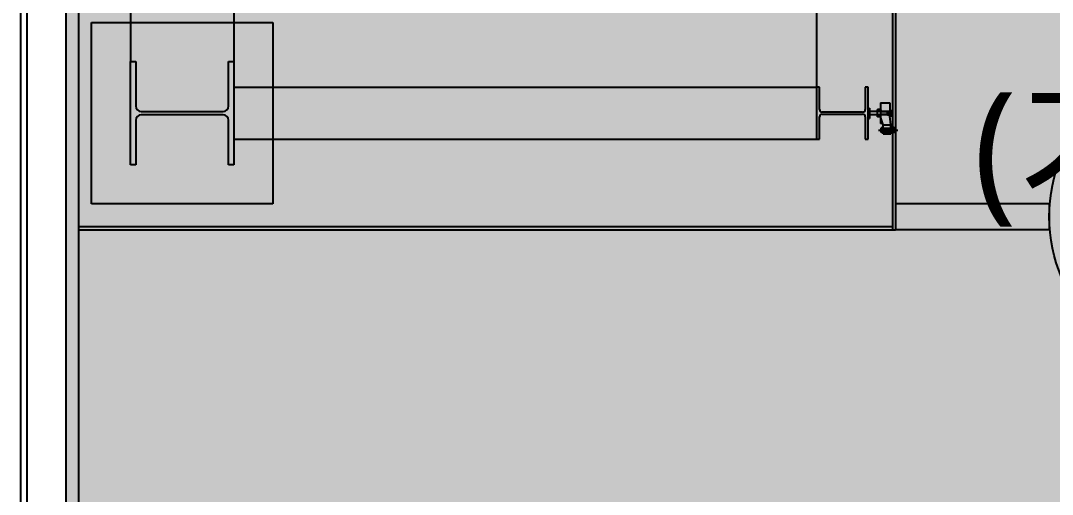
# Model space of a CAD drawing. Header units: millimetres. Extents: x 1710 to 94914, y 1329 to 63037.
# Drawn here: x 29707 to 33692, y 17622 to 19452 of the extents above; entities that cross this region are included whole.
import ezdxf
from ezdxf.enums import TextEntityAlignment as Align

# ---------------------------------------------------------------- set-up
doc = ezdxf.new("R2010")
doc.units = ezdxf.units.MM
doc.header["$LTSCALE"] = 120
for name, color, linetype in [('ARCH', 9, 'Continuous'), ('fire', 2, 'Continuous'), ('공사제외', 5, 'Continuous')]:
    doc.layers.add(name, color=color, linetype=linetype)
doc.styles.add('SUKWOO', font='malgun.ttf')

msp = doc.modelspace()

# ---------------------------------------------------------------- hatches: boundary and pattern name
at = {"layer": '공사제외', "linetype": 'Continuous'}
msp.add_hatch(color=253, dxfattribs=at).paths.add_polyline_path([(29881.3, 15782.9), (37839, 13368.2), (44770.1, 27040), (40481.3, 28562.8), (40462.9, 28694.2), (33086.3, 28694.2), (33086.3, 29394.2), (29881.3, 29394.2)])

# ---------------------------------------------------------------- linework, layer by layer
at = {"layer": 'ARCH', "color": 9}
for p, q in [((30131.3, 28744.2, 0), (30131.3, 19294.2, 0)), ((30531.3, 28744.2, 0), (30531.3, 19294.2, 0)), ((29707.3, 27944.1, 0), (29707.3, 15601.6, 0)), ((29731.3, 27944.1, 0), (29731.3, 15619.4, 0)), ((29931.3, 27944.1, 0), (29931.3, 15767.8, 0)), ((33074.3, 20269.2, 0), (33074.3, 18644.2, 0)), ((33086.3, 20269.2, 0), (33086.3, 18644.2, 0)), ((32781.3, 20209.2, 0), (32781.3, 19194.2, 0)), ((29981.3, 19444.2, 0), (30681.3, 19444.2, 0)), ((29981.3, 18744.2, 0), (29981.3, 19444.2, 0)), ((30681.3, 19444.2, 0), (30681.3, 18744.2, 0)), ((30131.3, 19294.2, 0), (30152.3, 19294.2, 0)), ((30131.3, 18894.2, 0), (30131.3, 19294.2, 0)), ((30152.3, 19294.2, 0), (30152.3, 19121.7, 0)), ((30510.3, 19121.7, 0), (30510.3, 19294.2, 0)), ((30510.3, 19294.2, 0), (30531.3, 19294.2, 0)), ((30531.3, 19294.2, 0), (30531.3, 18894.2, 0)), ((30531.3, 19194.2, 0), (32781.3, 19194.2, 0)), ((32793.3, 19194.2, 0), (32781.3, 19194.2, 0)), ((32781.3, 19194.2, 0), (32781.3, 18994.2, 0)), ((32793.3, 19108.2, 0), (32793.3, 19194.2, 0)), ((32981.3, 19194.2, 0), (32969.3, 19194.2, 0)), ((32969.3, 19194.2, 0), (32969.3, 19108.2, 0)), ((32981.3, 18994.2, 0), (32981.3, 19194.2, 0)), ((33028.9, 19134.1, 0), (33028.9, 19054.4, 0)), ((33028.9, 19134.1, 0), (33064.9, 19134.1, 0)), ((33064.9, 19134.1, 0), (33064.9, 19082.8, 0)), ((30173.3, 19100.7, 0), (30489.3, 19100.7, 0)), ((30489.3, 19087.7, 0), (30173.3, 19087.7, 0)), ((32959.3, 19098.2, 0), (32803.3, 19098.2, 0)), ((32803.3, 19090.2, 0), (32959.3, 19090.2, 0)), ((32981.3, 19114.2, 0), (32986.3, 19114.2, 0)), ((32981.3, 19114.2, 0), (32981.3, 19074.2, 0)), ((32986.3, 19114.2, 0), (32986.3, 19074.2, 0)), ((33064.9, 19101.2, 0), (32986.3, 19101.2, 0)), ((32986.3, 19101.2, 0), (32986.3, 19087.2, 0)), ((33064.9, 19087.2, 0), (32986.3, 19087.2, 0)), ((33016.6, 19080.7, 0), (33016.6, 19107.9, 0)), ((33028.9, 19107.9, 0), (33016.6, 19107.9, 0)), ((33028.9, 19105.6, 0), (33016.6, 19105.6, 0)), ((33028.9, 19103.1, 0), (33016.6, 19103.1, 0)), ((33016.6, 19087.1, 0), (33016.6, 19081.6, 0)), ((33028.9, 19103.1, 0), (33020, 19103.1, 0)), ((33054.9, 19099.3, 0), (33028.8, 19099.3, 0)), ((33054.9, 19089.3, 0), (33028.8, 19089.3, 0)), ((33029.9, 19106.9, 0), (33028.9, 19106.9, 0)), ((33028.9, 19106.9, 0), (33028.9, 19101.9, 0)), ((33029.9, 19101.9, 0), (33028.9, 19101.9, 0)), ((33029.9, 19106.9, 0), (33029.9, 19101.9, 0)), ((33054.9, 19088.2, 0), (33054.9, 19100.2, 0)), ((33054.9, 19100.2, 0), (33061.9, 19100.2, 0)), ((33054.9, 19088.2, 0), (33061.9, 19088.2, 0)), ((33061.9, 19088.2, 0), (33061.9, 19100.2, 0)), ((33061.9, 19099.3, 0), (33064.9, 19099.3, 0)), ((33061.9, 19089.2, 0), (33064.9, 19089.2, 0)), ((33064.9, 19105.7, 0), (33066.9, 19105.7, 0)), ((33066.9, 19082.8, 0), (33066.9, 19105.7, 0)), ((33066.9, 19104.2, 0), (33072.9, 19104.2, 0)), ((33072.9, 19084.2, 0), (33072.9, 19104.2, 0)), ((30152.3, 19066.7, 0), (30152.3, 18894.2, 0)), ((30510.3, 18894.2, 0), (30510.3, 19066.7, 0)), ((32793.3, 18994.2, 0), (32793.3, 19080.2, 0)), ((32969.3, 19080.2, 0), (32969.3, 18994.2, 0)), ((32981.3, 19074.2, 0), (32986.3, 19074.2, 0)), ((33028.9, 19085.6, 0), (33016.6, 19085.6, 0)), ((33028.9, 19083.1, 0), (33016.6, 19083.1, 0)), ((33028.9, 19080.7, 0), (33016.6, 19080.7, 0)), ((33037.2, 19054.4, 0), (33028.8, 19054.4, 0)), ((33029.9, 19086.9, 0), (33028.9, 19086.9, 0)), ((33029.9, 19081.9, 0), (33028.9, 19081.9, 0)), ((33038.8, 19049.2, 0), (33028.9, 19080.7, 0)), ((33029.9, 19081.9, 0), (33029.9, 19086.9, 0)), ((33038.8, 19014.2, 0), (33038.8, 19049.2, 0)), ((33038.8, 19049.2, 0), (33068.8, 19049.2, 0)), ((33068.8, 19049.2, 0), (33064.9, 19082.8, 0)), ((33066.9, 19082.8, 0), (33064.9, 19082.8, 0)), ((33066.9, 19084.3, 0), (33072.9, 19084.3, 0)), ((33068.8, 19014.2, 0), (33068.8, 19049.2, 0)), ((33020.4, 19029.2, 0), (33095.3, 19029.2, 0)), ((33031.1, 19020.2, 0), (33031.1, 19038.2, 0)), ((33038.8, 19038.2, 0), (33031.1, 19038.2, 0)), ((33038.8, 19020.2, 0), (33031.1, 19020.2, 0)), ((33038.8, 19020.2, 0), (33038.8, 19038.2, 0)), ((33038.8, 19036.2, 0), (33068.8, 19036.2, 0)), ((33038.8, 19022.2, 0), (33068.8, 19022.2, 0)), ((33038.8, 19014.2, 0), (33068.8, 19014.2, 0)), ((33038.8, 19014.2, 0), (33068.8, 19014.2, 0)), ((33071.9, 19040.2, 0), (33069.3, 19040.2, 0)), ((33071.9, 19035.2, 0), (33069.3, 19035.2, 0)), ((33071.9, 19023.2, 0), (33069.3, 19023.2, 0)), ((33071.9, 19018.2, 0), (33069.3, 19018.2, 0)), ((33072.3, 19040.2, 0), (33072.3, 19018.2, 0)), ((33074.3, 19040.2, 0), (33072.3, 19040.2, 0)), ((33072.3, 19018.2, 0), (33074.3, 19018.2, 0)), ((33074.3, 19018.2, 0), (33074.3, 19040.2, 0)), ((33080.7, 19039.3, 0), (33074.3, 19039.3, 0)), ((33080.7, 19039.3, 0), (33074.3, 19039.3, 0)), ((33080.7, 19036.8, 0), (33074.3, 19036.8, 0)), ((33080.7, 19021.8, 0), (33074.3, 19021.8, 0)), ((33080.7, 19019.3, 0), (33074.3, 19019.3, 0)), ((33080.7, 19039.3, 0), (33080.7, 19036.8, 0)), ((33080.7, 19036.8, 0), (33083.6, 19037.6, 0)), ((33080.7, 19036.8, 0), (33080.7, 19021.8, 0)), ((33080.7, 19021.8, 0), (33083.6, 19021, 0)), ((33080.7, 19019.3, 0), (33080.7, 19021.8, 0)), ((33081.7, 19037.1, 0), (33081.7, 19021.5, 0)), ((33084.7, 19036.6, 0), (33084.7, 19021.9, 0)), ((30531.3, 18994.2, 0), (32781.3, 18994.2, 0)), ((32781.3, 18994.2, 0), (32793.3, 18994.2, 0)), ((32969.3, 18994.2, 0), (32981.3, 18994.2, 0)), ((30152.3, 18894.2, 0), (30131.3, 18894.2, 0)), ((30531.3, 18894.2, 0), (30510.3, 18894.2, 0)), ((30681.3, 18744.2, 0), (29981.3, 18744.2, 0)), ((33680.3, 18744.2, 0), (33086.3, 18744.2, 0)), ((33680.3, 18744.2, 0), (33086.3, 18744.2, 0)), ((33680.3, 18744.2, 0), (33680.3, 18644.2, 0)), ((29931.3, 18656.2, 0), (33074.3, 18656.2, 0)), ((29931.3, 18644.2, 0), (33086.3, 18644.2, 0)), ((33680.3, 18644.2, 0), (33086.3, 18644.2, 0)), ((33680.3, 18644.2, 0), (33086.3, 18644.2, 0))]:
    msp.add_line(p, q, dxfattribs=at)
msp.add_circle((34280.8, 18694.2, 0), 600.5, dxfattribs=at)
for centre, radius, start, end in [((30173.3, 19121.7, 0), 21, 180, 270), ((30173.3, 19066.7, 0), 21, 90, 180), ((30489.3, 19121.7, 0), 21, 270, 0), ((30489.3, 19066.7, 0), 21, 0, 90), ((32803.3, 19108.2, 0), 10, 180, 270), ((32803.3, 19080.2, 0), 10, 90, 180), ((32959.3, 19108.2, 0), 10, 270, 0), ((32959.3, 19080.2, 0), 10, 0, 90), ((33018.2, 19104.4, 0), 3.16, 119.6168, 240.3832), ((33018.2, 19084.4, 0), 3.16, 119.6168, 240.3832), ((33075.8, 19037.7, 0), 6.96, 158.9508, 201.0492), ((33110.3, 19029.2, 0), 41.4, 171.6762, 188.3238), ((33075.8, 19020.7, 0), 6.96, 159.2704, 201.3681), ((33065.4, 19037.7, 0), 6.96, 338.9508, 21.0492), ((33030.9, 19029.2, 0), 41.4, 351.651, 8.2985), ((33065.4, 19020.7, 0), 6.96, 338.6319, 20.7296), ((33083.7, 19036.6, 0), 1, 0, 98.1301), ((33083.7, 19021.9, 0), 1, 261.8699, 0)]:
    msp.add_arc(centre, radius, start, end, dxfattribs=at)
at = {"layer": '공사제외', "linetype": 'Continuous', "elevation": 0}
msp.add_lwpolyline([(29881.3, 15782.9), (37839, 13368.2), (44770.1, 27040), (40481.3, 28562.8), (40462.9, 28694.2), (33086.3, 28694.2), (33086.3, 29394.2), (29881.3, 29394.2), (29881.3, 15782.9)], dxfattribs=at)

# ---------------------------------------------------------------- texts
at = {"layer": 'fire', "color": 2, "style": 'SUKWOO'}
msp.add_text('(기존)', height=425, dxfattribs=at).set_placement((34087.1, 18942.7, 0), align=Align.MIDDLE)

doc.saveas('drawing.dxf')
